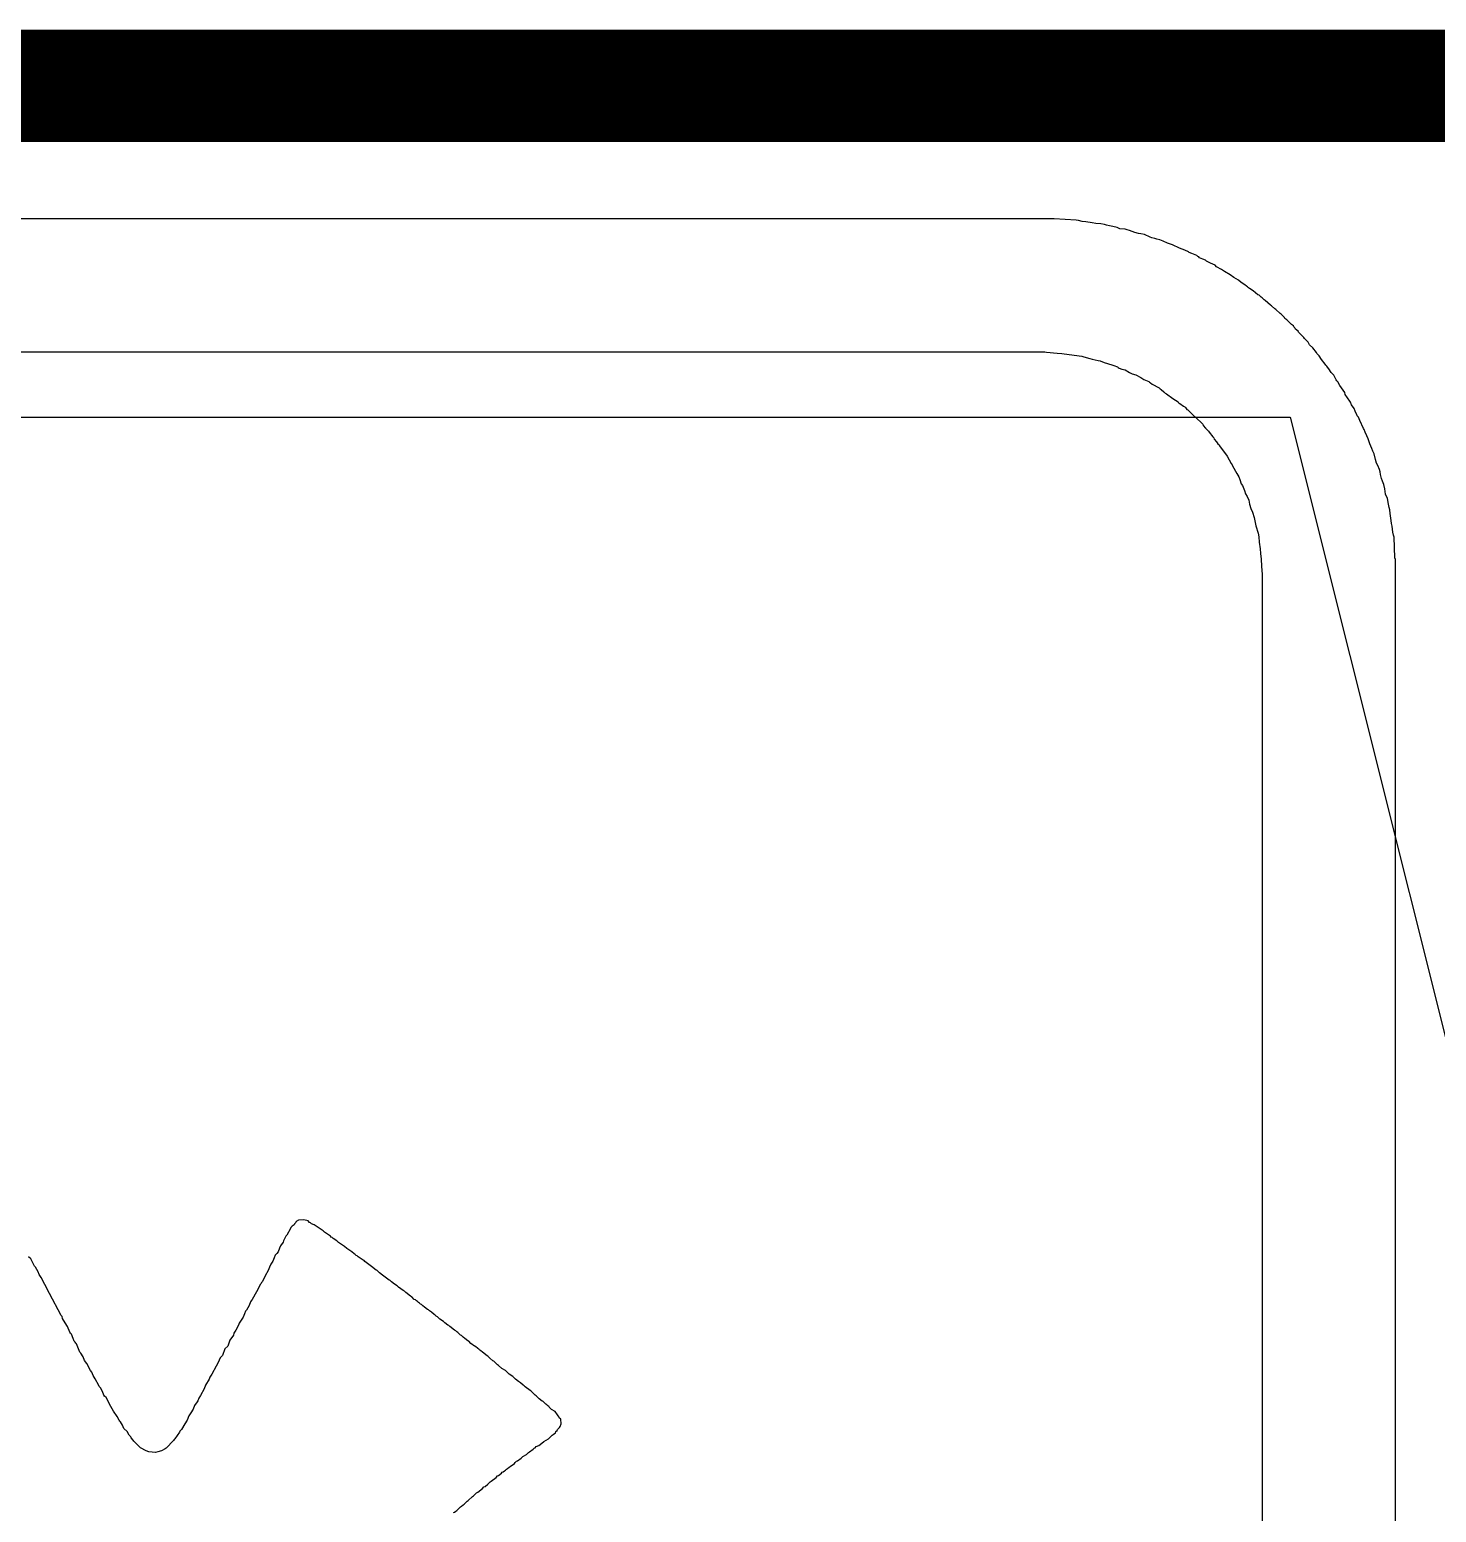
# Model space of a CAD drawing. Header units: inches. Extents: x 0 to 355, y -10 to 78.
# Drawn here: x 79.405 to 82.585, y 36.082 to 39.433 of the extents above; entities that cross this region are included whole.
import ezdxf

# ---------------------------------------------------------------- set-up
doc = ezdxf.new("R2010")
doc.units = ezdxf.units.IN
for name, color, linetype in [('Board Outline', 216, 'Continuous'), ('Bottom Layer', 5, 'Continuous'), ('Bottom Overlay', 54, 'Continuous'), ('Top Layer', 1, 'Continuous')]:
    doc.layers.add(name, color=color, linetype=linetype)

msp = doc.modelspace()

# ---------------------------------------------------------------- linework, layer by layer
at = {"layer": 'Board Outline'}
msp.add_lwpolyline([(68.58, 39.306, 0.254, 0.254, 0), (82.804, 39.306, 0.254, 0.254, 0)], format="xyseb", dxfattribs=at)
at = {"layer": 'Bottom Layer'}
for p, q in [((69.1814, 38.5575), (82.2544, 38.5575)), ((82.2544, 38.5575), (83.8419, 32.2075))]:
    msp.add_line(p, q, dxfattribs=at)
at = {"layer": 'Bottom Overlay'}
for p, q in [((81.7203, 39.0052), (77.0507, 39.0057)), ((81.7701, 39.0028), (81.7203, 39.0052)), ((81.776, 39.0016), (81.7701, 39.0028)), ((81.7837, 38.9998), (81.776, 39.0016)), ((81.792, 38.9986), (81.7837, 38.9998)), ((81.8062, 38.9963), (81.792, 38.9986)), ((81.8145, 38.9951), (81.8062, 38.9963)), ((81.8263, 38.9939), (81.8145, 38.9951)), ((81.8346, 38.9927), (81.8263, 38.9939)), ((81.8393, 38.9915), (81.8346, 38.9927)), ((81.8458, 38.9898), (81.8393, 38.9915)), ((81.8535, 38.988), (81.8458, 38.9898)), ((81.863, 38.9856), (81.8535, 38.988)), ((81.8689, 38.9832), (81.863, 38.9856)), ((81.8808, 38.9821), (81.8689, 38.9832)), ((81.8855, 38.9809), (81.8808, 38.9821)), ((81.8908, 38.9791), (81.8855, 38.9809)), ((81.9027, 38.9744), (81.8908, 38.9791)), ((81.9115, 38.9726), (81.9027, 38.9744)), ((81.9163, 38.9714), (81.9115, 38.9726)), ((81.9246, 38.9702), (81.9163, 38.9714)), ((81.9376, 38.9643), (81.9246, 38.9702)), ((81.9417, 38.9625), (81.9376, 38.9643)), ((81.9482, 38.9608), (81.9417, 38.9625)), ((81.953, 38.9596), (81.9482, 38.9608)), ((81.9595, 38.9578), (81.953, 38.9596)), ((81.9672, 38.9548), (81.9595, 38.9578)), ((81.9772, 38.9507), (81.9672, 38.9548)), ((81.9885, 38.9465), (81.9772, 38.9507)), ((82.0039, 38.9394), (81.9885, 38.9465)), ((82.0157, 38.9347), (82.0039, 38.9394)), ((82.024, 38.9312), (82.0157, 38.9347)), ((82.0258, 38.9294), (82.024, 38.9312)), ((82.0317, 38.927), (82.0258, 38.9294)), ((82.0429, 38.9229), (82.0317, 38.927)), ((82.0453, 38.9205), (82.0429, 38.9229)), ((82.0477, 38.9193), (82.0453, 38.9205)), ((82.0494, 38.9175), (82.0477, 38.9193)), ((82.0571, 38.9146), (82.0494, 38.9175)), ((82.0631, 38.9122), (82.0571, 38.9146)), ((82.0654, 38.9099), (82.0631, 38.9122)), ((82.0737, 38.9051), (82.0654, 38.9099)), ((82.0844, 38.9004), (82.0737, 38.9051)), ((82.0879, 38.8968), (82.0844, 38.9004)), ((82.0986, 38.8909), (82.0879, 38.8968)), ((82.1057, 38.8862), (82.0986, 38.8909)), ((82.1187, 38.8791), (82.1057, 38.8862)), ((82.127, 38.8732), (82.1187, 38.8791)), ((82.1376, 38.8672), (82.127, 38.8732)), ((82.1436, 38.8613), (82.1376, 38.8672)), ((82.1518, 38.8566), (82.1436, 38.8613)), ((82.1554, 38.853), (82.1518, 38.8566)), ((82.1578, 38.8518), (82.1554, 38.853)), ((82.1601, 38.8495), (82.1578, 38.8518)), ((82.1625, 38.8483), (82.1601, 38.8495)), ((82.1708, 38.8424), (82.1625, 38.8483)), ((82.1814, 38.8341), (82.1708, 38.8424)), ((82.1838, 38.8329), (82.1814, 38.8341)), ((82.1886, 38.8282), (82.1838, 38.8329)), ((82.1909, 38.827), (82.1886, 38.8282)), ((82.1957, 38.8222), (82.1909, 38.827)), ((82.198, 38.8211), (82.1957, 38.8222)), ((82.2033, 38.8157), (82.198, 38.8211)), ((82.2099, 38.8104), (82.2033, 38.8157)), ((82.2122, 38.8092), (82.2099, 38.8104)), ((82.2193, 38.8021), (82.2122, 38.8092)), ((82.2217, 38.8009), (82.2193, 38.8021)), ((82.2312, 38.7915), (82.2217, 38.8009)), ((82.2335, 38.7903), (82.2312, 38.7915)), ((82.2412, 38.7826), (82.2335, 38.7903)), ((82.2424, 38.7802), (82.2412, 38.7826)), ((82.2442, 38.7784), (82.2424, 38.7802)), ((82.2466, 38.7773), (82.2442, 38.7784)), ((82.2572, 38.7666), (82.2466, 38.7773)), ((82.2596, 38.7654), (82.2572, 38.7666)), ((82.2614, 38.7636), (82.2596, 38.7654)), ((82.2625, 38.7613), (82.2614, 38.7636)), ((82.2649, 38.7589), (82.2625, 38.7613)), ((82.2661, 38.7565), (82.2649, 38.7589)), ((82.272, 38.7518), (82.2661, 38.7565)), ((82.2732, 38.7494), (82.272, 38.7518)), ((82.285, 38.7376), (82.2732, 38.7494)), ((82.2862, 38.7352), (82.285, 38.7376)), ((82.2945, 38.727), (82.2862, 38.7352)), ((77.0903, 38.7045), (81.6996, 38.705)), ((81.6996, 38.705), (81.7032, 38.7039)), ((81.7032, 38.7039), (81.7274, 38.7021)), ((81.7274, 38.7021), (81.7381, 38.7009)), ((82.2981, 38.721), (82.2945, 38.727)), ((82.3052, 38.7139), (82.2981, 38.721)), ((82.3134, 38.7033), (82.3052, 38.7139)), ((82.3146, 38.7009), (82.3134, 38.7033)), ((81.7381, 38.7009), (81.7772, 38.6962)), ((81.7772, 38.6962), (81.7831, 38.695)), ((81.7831, 38.695), (81.7878, 38.6938)), ((81.7878, 38.6938), (81.8014, 38.6897)), ((81.8014, 38.6897), (81.8062, 38.6885)), ((81.8062, 38.6885), (81.8198, 38.6855)), ((81.8198, 38.6855), (81.8245, 38.6843)), ((81.8245, 38.6843), (81.834, 38.6808)), ((81.834, 38.6808), (81.8512, 38.6754)), ((81.8512, 38.6754), (81.8559, 38.6743)), ((81.8559, 38.6743), (81.8636, 38.6713)), ((81.8636, 38.6713), (81.8654, 38.6695)), ((81.8654, 38.6695), (81.8677, 38.6683)), ((81.8677, 38.6683), (81.8736, 38.666)), ((82.3194, 38.6962), (82.3146, 38.7009)), ((82.3253, 38.6879), (82.3194, 38.6962)), ((82.3336, 38.6772), (82.3253, 38.6879)), ((82.3348, 38.6749), (82.3336, 38.6772)), ((82.3371, 38.6725), (82.3348, 38.6749)), ((82.3383, 38.6701), (82.3371, 38.6725)), ((82.3419, 38.6666), (82.3383, 38.6701)), ((81.8736, 38.666), (81.8813, 38.6642)), ((81.8813, 38.6642), (81.8908, 38.6583)), ((81.8908, 38.6583), (81.8973, 38.6553)), ((81.8973, 38.6553), (81.9056, 38.653)), ((81.9056, 38.653), (81.9163, 38.647)), ((81.9163, 38.647), (81.9234, 38.6423)), ((81.9234, 38.6423), (81.9346, 38.6382)), ((81.9346, 38.6382), (81.9364, 38.6364)), ((81.9364, 38.6364), (81.9388, 38.6352)), ((81.9388, 38.6352), (81.9423, 38.6316)), ((82.3466, 38.6583), (82.3419, 38.6666)), ((82.3525, 38.6524), (82.3466, 38.6583)), ((82.3584, 38.6417), (82.3525, 38.6524)), ((82.3596, 38.6393), (82.3584, 38.6417)), ((82.362, 38.637), (82.3596, 38.6393)), ((82.3667, 38.6287), (82.362, 38.637)), ((81.9423, 38.6316), (81.9577, 38.6234)), ((81.9577, 38.6234), (81.9601, 38.621)), ((81.9601, 38.621), (81.9624, 38.6198)), ((81.9624, 38.6198), (81.9689, 38.6145)), ((81.9689, 38.6145), (81.9719, 38.6115)), ((81.9719, 38.6115), (81.9743, 38.6103)), ((81.9743, 38.6103), (81.9891, 38.5991)), ((82.3774, 38.6133), (82.3667, 38.6287)), ((82.3786, 38.6086), (82.3774, 38.6133)), ((82.3892, 38.5932), (82.3786, 38.6086)), ((81.9891, 38.5991), (82.0009, 38.592)), ((82.0009, 38.592), (82.0027, 38.589)), ((82.0027, 38.589), (82.0051, 38.5878)), ((82.0051, 38.5878), (82.0133, 38.5819)), ((82.0133, 38.5819), (82.0157, 38.5807)), ((82.0157, 38.5807), (82.0175, 38.579)), ((82.0175, 38.579), (82.0187, 38.5766)), ((82.0187, 38.5766), (82.0204, 38.5748)), ((82.0204, 38.5748), (82.0228, 38.5736)), ((82.0228, 38.5736), (82.037, 38.5594)), ((82.3904, 38.5908), (82.3892, 38.5932)), ((82.3928, 38.5849), (82.3904, 38.5908)), ((82.3987, 38.5766), (82.3928, 38.5849)), ((82.4011, 38.5707), (82.3987, 38.5766)), ((82.4046, 38.5624), (82.4011, 38.5707)), ((82.037, 38.5594), (82.0394, 38.5582)), ((82.0394, 38.5582), (82.0566, 38.5411)), ((82.0566, 38.5411), (82.0577, 38.5387)), ((82.0577, 38.5387), (82.0631, 38.5322)), ((82.4058, 38.56), (82.4046, 38.5624)), ((82.4087, 38.5571), (82.4058, 38.56)), ((82.4117, 38.5494), (82.4087, 38.5571)), ((82.42, 38.5316), (82.4117, 38.5494)), ((82.0631, 38.5322), (82.0696, 38.5257)), ((82.0696, 38.5257), (82.0708, 38.5233)), ((82.0708, 38.5233), (82.079, 38.5127)), ((82.079, 38.5127), (82.0814, 38.5103)), ((82.0814, 38.5103), (82.0826, 38.5079)), ((82.0826, 38.5079), (82.0879, 38.5014)), ((82.0879, 38.5014), (82.0909, 38.4973)), ((82.4212, 38.5292), (82.42, 38.5316)), ((82.4235, 38.5233), (82.4212, 38.5292)), ((82.4271, 38.515), (82.4235, 38.5233)), ((82.4301, 38.5085), (82.4271, 38.515)), ((82.4342, 38.4973), (82.4301, 38.5085)), ((82.0909, 38.4973), (82.0933, 38.4949)), ((82.0933, 38.4949), (82.0944, 38.4925)), ((82.0944, 38.4925), (82.1116, 38.4695)), ((82.1116, 38.4695), (82.1205, 38.4523)), ((82.4389, 38.4866), (82.4342, 38.4973)), ((82.4413, 38.4807), (82.4389, 38.4866)), ((82.4443, 38.4742), (82.4413, 38.4807)), ((82.4472, 38.4618), (82.4443, 38.4742)), ((82.1205, 38.4523), (82.1228, 38.4499)), ((82.1228, 38.4499), (82.124, 38.4476)), ((82.124, 38.4476), (82.1335, 38.4298)), ((82.4496, 38.4535), (82.4472, 38.4618)), ((82.4526, 38.4482), (82.4496, 38.4535)), ((82.4561, 38.4387), (82.4526, 38.4482)), ((82.4573, 38.4339), (82.4561, 38.4387)), ((82.4585, 38.428), (82.4573, 38.4339)), ((82.1335, 38.4298), (82.1382, 38.4227)), ((82.1382, 38.4227), (82.14, 38.4162)), ((82.14, 38.4162), (82.1436, 38.4067)), ((82.1436, 38.4067), (82.1465, 38.4026)), ((82.1465, 38.4026), (82.1513, 38.3919)), ((82.4608, 38.4186), (82.4585, 38.428)), ((82.4632, 38.4126), (82.4608, 38.4186)), ((82.4662, 38.4049), (82.4632, 38.4126)), ((82.4685, 38.3955), (82.4662, 38.4049)), ((82.1513, 38.3919), (82.153, 38.3842)), ((82.153, 38.3842), (82.1572, 38.3777)), ((82.1572, 38.3777), (82.1607, 38.3694)), ((82.1607, 38.3694), (82.1625, 38.3606)), ((82.4697, 38.3836), (82.4685, 38.3955)), ((82.4739, 38.3736), (82.4697, 38.3836)), ((82.4762, 38.3606), (82.4739, 38.3736)), ((82.1625, 38.3606), (82.1655, 38.3505)), ((82.1655, 38.3505), (82.169, 38.3422)), ((82.169, 38.3422), (82.1726, 38.3304)), ((82.478, 38.3529), (82.4762, 38.3606)), ((82.4792, 38.3481), (82.478, 38.3529)), ((82.4804, 38.3398), (82.4792, 38.3481)), ((82.4821, 38.3238), (82.4804, 38.3398)), ((82.1726, 38.3304), (82.1767, 38.312)), ((82.1767, 38.312), (82.182, 38.2948)), ((82.4833, 38.3168), (82.4821, 38.3238)), ((82.4845, 38.3108), (82.4833, 38.3168)), ((82.4863, 38.2972), (82.4845, 38.3108)), ((82.182, 38.2948), (82.1832, 38.2866)), ((82.1832, 38.2866), (82.1844, 38.2747)), ((82.1844, 38.2747), (82.1862, 38.2599)), ((82.4881, 38.2907), (82.4863, 38.2972)), ((82.4892, 38.286), (82.4881, 38.2907)), ((82.491, 38.2392), (82.4892, 38.286)), ((82.1862, 38.2599), (82.1874, 38.2493)), ((82.1874, 38.2493), (82.1886, 38.2362)), ((82.1886, 38.2362), (82.1897, 38.2209)), ((82.4922, 38.2357), (82.491, 38.2392)), ((82.4916, 33.566), (82.4922, 38.2357)), ((82.1897, 38.2209), (82.1909, 38.2019)), ((82.1909, 38.2019), (82.1915, 33.6033)), ((79.9955, 36.7263), (79.9943, 36.7239)), ((79.9984, 36.7292), (79.9955, 36.7263)), ((80.0008, 36.7304), (79.9984, 36.7292)), ((80.0026, 36.7322), (80.0008, 36.7304)), ((80.0038, 36.7345), (80.0026, 36.7322)), ((80.0061, 36.7369), (80.0038, 36.7345)), ((80.0073, 36.7393), (80.0061, 36.7369)), ((80.0126, 36.7422), (80.0073, 36.7393)), ((80.0245, 36.7434), (80.0126, 36.7422)), ((80.034, 36.741), (80.0245, 36.7434)), ((80.0375, 36.7375), (80.034, 36.741)), ((80.0399, 36.7363), (80.0375, 36.7375)), ((80.0417, 36.7345), (80.0399, 36.7363)), ((80.0476, 36.7322), (80.0417, 36.7345)), ((80.0547, 36.7274), (80.0476, 36.7322)), ((80.0659, 36.7197), (80.0547, 36.7274)), ((79.9777, 36.6931), (79.9718, 36.6848)), ((79.9789, 36.6955), (79.9777, 36.6931)), ((79.9836, 36.7061), (79.9789, 36.6955)), ((79.986, 36.7085), (79.9836, 36.7061)), ((79.9943, 36.7239), (79.986, 36.7085)), ((80.0683, 36.7186), (80.0659, 36.7197)), ((80.0712, 36.7156), (80.0683, 36.7186)), ((80.0825, 36.7079), (80.0712, 36.7156)), ((80.0849, 36.7067), (80.0825, 36.7079)), ((80.086, 36.7043), (80.0849, 36.7067)), ((80.0884, 36.7032), (80.086, 36.7043)), ((80.0908, 36.7008), (80.0884, 36.7032)), ((80.0991, 36.6961), (80.0908, 36.7008)), ((80.1032, 36.6919), (80.0991, 36.6961)), ((80.1145, 36.6842), (80.1032, 36.6919)), ((79.4071, 36.6552), (79.4024, 36.66)), ((79.9576, 36.6576), (79.9546, 36.6499)), ((79.96, 36.6635), (79.9576, 36.6576)), ((79.9635, 36.6671), (79.96, 36.6635)), ((79.9665, 36.6712), (79.9635, 36.6671)), ((79.9694, 36.6789), (79.9665, 36.6712)), ((79.9718, 36.6848), (79.9694, 36.6789)), ((80.1168, 36.683), (80.1145, 36.6842)), ((80.1216, 36.6783), (80.1168, 36.683)), ((80.1239, 36.6771), (80.1216, 36.6783)), ((80.131, 36.6724), (80.1239, 36.6771)), ((80.1334, 36.6712), (80.131, 36.6724)), ((80.1381, 36.6665), (80.1334, 36.6712)), ((80.1405, 36.6653), (80.1381, 36.6665)), ((80.1429, 36.6629), (80.1405, 36.6653)), ((80.1452, 36.6617), (80.1429, 36.6629)), ((80.147, 36.66), (80.1452, 36.6617)), ((80.1583, 36.6523), (80.147, 36.66)), ((79.413, 36.6446), (79.4071, 36.6552)), ((79.4154, 36.6386), (79.413, 36.6446)), ((79.4178, 36.6363), (79.4154, 36.6386)), ((79.4237, 36.6256), (79.4178, 36.6363)), ((79.4261, 36.6197), (79.4237, 36.6256)), ((79.944, 36.6286), (79.9369, 36.6167)), ((79.9469, 36.6363), (79.944, 36.6286)), ((79.9499, 36.6428), (79.9469, 36.6363)), ((79.9546, 36.6499), (79.9499, 36.6428)), ((80.1606, 36.6511), (80.1583, 36.6523)), ((80.1624, 36.6493), (80.1606, 36.6511)), ((80.1772, 36.6381), (80.1624, 36.6493)), ((80.1879, 36.6298), (80.1772, 36.6381)), ((80.1902, 36.6286), (80.1879, 36.6298)), ((80.1956, 36.6233), (80.1902, 36.6286)), ((79.4308, 36.6126), (79.4261, 36.6197)), ((79.4391, 36.5972), (79.4308, 36.6126)), ((79.4497, 36.5771), (79.4391, 36.5972)), ((79.9256, 36.5972), (79.9221, 36.5889)), ((79.928, 36.5996), (79.9256, 36.5972)), ((79.9292, 36.602), (79.928, 36.5996)), ((79.931, 36.6037), (79.9292, 36.602)), ((79.9369, 36.6167), (79.931, 36.6037)), ((80.2027, 36.6185), (80.1956, 36.6233)), ((80.2175, 36.6073), (80.2027, 36.6185)), ((80.2198, 36.6061), (80.2175, 36.6073)), ((80.2228, 36.6031), (80.2198, 36.6061)), ((80.2293, 36.5978), (80.2228, 36.6031)), ((80.2352, 36.5943), (80.2293, 36.5978)), ((80.2382, 36.5913), (80.2352, 36.5943)), ((80.2494, 36.5836), (80.2382, 36.5913)), ((79.4758, 36.5274), (79.4497, 36.5771)), ((79.9043, 36.5581), (79.9008, 36.5499)), ((79.9055, 36.5605), (79.9043, 36.5581)), ((79.9079, 36.5629), (79.9055, 36.5605)), ((79.9173, 36.5806), (79.9079, 36.5629)), ((79.9221, 36.5889), (79.9173, 36.5806)), ((80.2518, 36.5824), (80.2494, 36.5836)), ((80.2553, 36.5789), (80.2518, 36.5824)), ((80.266, 36.5706), (80.2553, 36.5789)), ((80.2684, 36.5694), (80.266, 36.5706)), ((80.2743, 36.5635), (80.2684, 36.5694)), ((80.2766, 36.5623), (80.2743, 36.5635)), ((80.279, 36.5599), (80.2766, 36.5623)), ((80.2814, 36.5587), (80.279, 36.5599)), ((80.2837, 36.5564), (80.2814, 36.5587)), ((79.4781, 36.525), (79.4758, 36.5274)), ((79.4793, 36.5203), (79.4781, 36.525)), ((79.8901, 36.5309), (79.8872, 36.5232)), ((79.8925, 36.5368), (79.8901, 36.5309)), ((79.8949, 36.5392), (79.8925, 36.5368)), ((79.9008, 36.5499), (79.8949, 36.5392)), ((80.2861, 36.5552), (80.2837, 36.5564)), ((80.2885, 36.5528), (80.2861, 36.5552)), ((80.2908, 36.5516), (80.2885, 36.5528)), ((80.2932, 36.5493), (80.2908, 36.5516)), ((80.2974, 36.5463), (80.2932, 36.5493)), ((80.3039, 36.541), (80.2974, 36.5463)), ((80.3062, 36.5398), (80.3039, 36.541)), ((80.3086, 36.5374), (80.3062, 36.5398)), ((80.311, 36.5362), (80.3086, 36.5374)), ((80.3128, 36.5345), (80.311, 36.5362)), ((80.3193, 36.5291), (80.3128, 36.5345)), ((80.3216, 36.528), (80.3193, 36.5291)), ((80.324, 36.5256), (80.3216, 36.528)), ((80.3264, 36.5244), (80.324, 36.5256)), ((80.3323, 36.5185), (80.3264, 36.5244)), ((79.4852, 36.5108), (79.4793, 36.5203)), ((79.49, 36.5025), (79.4852, 36.5108)), ((79.4959, 36.4895), (79.49, 36.5025)), ((79.8712, 36.4942), (79.8664, 36.4871)), ((79.8771, 36.5049), (79.8712, 36.4942)), ((79.8783, 36.5096), (79.8771, 36.5049)), ((79.883, 36.5167), (79.8783, 36.5096)), ((79.8872, 36.5232), (79.883, 36.5167)), ((80.3406, 36.5138), (80.3323, 36.5185)), ((80.3435, 36.5108), (80.3406, 36.5138)), ((80.35, 36.5055), (80.3435, 36.5108)), ((80.3524, 36.5043), (80.35, 36.5055)), ((80.3548, 36.5019), (80.3524, 36.5043)), ((80.3654, 36.4936), (80.3548, 36.5019)), ((80.3678, 36.4924), (80.3654, 36.4936)), ((80.3702, 36.4901), (80.3678, 36.4924)), ((80.3725, 36.4889), (80.3702, 36.4901)), ((79.4971, 36.4871), (79.4959, 36.4895)), ((79.4994, 36.4848), (79.4971, 36.4871)), ((79.503, 36.4753), (79.4994, 36.4848)), ((79.5054, 36.4694), (79.503, 36.4753)), ((79.5077, 36.467), (79.5054, 36.4694)), ((79.5089, 36.4646), (79.5077, 36.467)), ((79.5107, 36.4628), (79.5089, 36.4646)), ((79.5137, 36.4552), (79.5107, 36.4628)), ((79.8528, 36.4581), (79.8463, 36.4516)), ((79.8576, 36.4711), (79.8528, 36.4581)), ((79.8653, 36.4824), (79.8576, 36.4711)), ((79.8664, 36.4871), (79.8653, 36.4824)), ((80.3785, 36.483), (80.3725, 36.4889)), ((80.3808, 36.4818), (80.3785, 36.483)), ((80.3844, 36.4782), (80.3808, 36.4818)), ((80.3885, 36.4753), (80.3844, 36.4782)), ((80.395, 36.4699), (80.3885, 36.4753)), ((80.3974, 36.4688), (80.395, 36.4699)), ((80.4021, 36.464), (80.3974, 36.4688)), ((80.4104, 36.4581), (80.4021, 36.464)), ((80.4128, 36.4569), (80.4104, 36.4581)), ((80.4175, 36.4522), (80.4128, 36.4569)), ((79.5184, 36.4445), (79.5137, 36.4552)), ((79.5208, 36.4421), (79.5184, 36.4445)), ((79.5255, 36.4338), (79.5208, 36.4421)), ((79.529, 36.4256), (79.5255, 36.4338)), ((79.5338, 36.4185), (79.529, 36.4256)), ((79.8357, 36.4315), (79.8309, 36.4208)), ((79.841, 36.4368), (79.8357, 36.4315)), ((79.8463, 36.4516), (79.841, 36.4368)), ((80.4199, 36.451), (80.4175, 36.4522)), ((80.4223, 36.4486), (80.4199, 36.451)), ((80.4246, 36.4475), (80.4223, 36.4486)), ((80.4282, 36.4439), (80.4246, 36.4475)), ((80.4388, 36.4356), (80.4282, 36.4439)), ((80.4412, 36.4344), (80.4388, 36.4356)), ((80.4453, 36.4303), (80.4412, 36.4344)), ((80.4519, 36.425), (80.4453, 36.4303)), ((80.4542, 36.4238), (80.4519, 36.425)), ((80.4625, 36.4155), (80.4542, 36.4238)), ((79.5421, 36.4031), (79.5338, 36.4185)), ((79.545, 36.3989), (79.5421, 36.4031)), ((79.548, 36.3912), (79.545, 36.3989)), ((79.5527, 36.3841), (79.548, 36.3912)), ((79.8167, 36.3948), (79.812, 36.3877)), ((79.8262, 36.4125), (79.8167, 36.3948)), ((79.8309, 36.4208), (79.8262, 36.4125)), ((80.4649, 36.4143), (80.4625, 36.4155)), ((80.472, 36.4072), (80.4649, 36.4143)), ((80.4803, 36.4025), (80.472, 36.4072)), ((80.4886, 36.3942), (80.4803, 36.4025)), ((80.4968, 36.3894), (80.4886, 36.3942)), ((80.5033, 36.3829), (80.4968, 36.3894)), ((79.561, 36.3687), (79.5527, 36.3841)), ((79.5622, 36.3664), (79.561, 36.3687)), ((79.5646, 36.364), (79.5622, 36.3664)), ((79.5693, 36.3557), (79.5646, 36.364)), ((79.799, 36.3616), (79.7907, 36.3462)), ((79.8025, 36.3699), (79.799, 36.3616)), ((79.8108, 36.3829), (79.8025, 36.3699)), ((79.812, 36.3877), (79.8108, 36.3829)), ((80.5099, 36.3776), (80.5033, 36.3829)), ((80.5122, 36.3764), (80.5099, 36.3776)), ((80.514, 36.3747), (80.5122, 36.3764)), ((80.5205, 36.3693), (80.514, 36.3747)), ((80.5229, 36.3681), (80.5205, 36.3693)), ((80.5252, 36.3658), (80.5229, 36.3681)), ((80.5359, 36.3575), (80.5252, 36.3658)), ((80.5383, 36.3563), (80.5359, 36.3575)), ((80.5477, 36.3468), (80.5383, 36.3563)), ((79.5728, 36.3474), (79.5693, 36.3557)), ((79.574, 36.3451), (79.5728, 36.3474)), ((79.5776, 36.3415), (79.574, 36.3451)), ((79.5882, 36.3214), (79.5776, 36.3415)), ((79.7777, 36.3237), (79.7741, 36.3155)), ((79.7836, 36.332), (79.7777, 36.3237)), ((79.7848, 36.3344), (79.7836, 36.332)), ((79.7871, 36.3403), (79.7848, 36.3344)), ((79.7907, 36.3462), (79.7871, 36.3403)), ((80.5501, 36.3456), (80.5477, 36.3468)), ((80.5566, 36.3391), (80.5501, 36.3456)), ((80.5631, 36.3338), (80.5566, 36.3391)), ((80.5655, 36.3326), (80.5631, 36.3338)), ((80.5714, 36.3267), (80.5655, 36.3326)), ((80.5738, 36.3255), (80.5714, 36.3267)), ((80.5762, 36.3232), (80.5738, 36.3255)), ((80.5785, 36.322), (80.5762, 36.3232)), ((79.5942, 36.3107), (79.5882, 36.3214)), ((79.6024, 36.2989), (79.5942, 36.3107)), ((79.6072, 36.2906), (79.6024, 36.2989)), ((79.6084, 36.2882), (79.6072, 36.2906)), ((79.7611, 36.2906), (79.7552, 36.2823)), ((79.7646, 36.3001), (79.7611, 36.2906)), ((79.7694, 36.3072), (79.7646, 36.3001)), ((79.7741, 36.3155), (79.7694, 36.3072)), ((80.5791, 36.3202), (80.5785, 36.322)), ((80.5844, 36.3149), (80.5791, 36.3202)), ((80.5927, 36.3101), (80.5844, 36.3149)), ((80.5981, 36.3024), (80.5927, 36.3101)), ((80.5992, 36.3001), (80.5981, 36.3024)), ((80.6016, 36.2977), (80.5992, 36.3001)), ((80.6028, 36.2953), (80.6016, 36.2977)), ((80.6052, 36.293), (80.6028, 36.2953)), ((80.6063, 36.2823), (80.6052, 36.293)), ((79.6101, 36.2865), (79.6084, 36.2882)), ((79.6149, 36.2794), (79.6101, 36.2865)), ((79.6178, 36.2717), (79.6149, 36.2794)), ((79.6249, 36.2646), (79.6178, 36.2717)), ((79.6297, 36.2563), (79.6249, 36.2646)), ((79.6332, 36.2527), (79.6297, 36.2563)), ((79.7433, 36.2634), (79.7333, 36.2486)), ((79.7445, 36.2657), (79.7433, 36.2634)), ((79.7481, 36.2693), (79.7445, 36.2657)), ((79.7552, 36.2823), (79.7481, 36.2693)), ((80.5773, 36.2486), (80.5856, 36.2569)), ((80.5856, 36.2569), (80.588, 36.258)), ((80.588, 36.258), (80.5933, 36.2622)), ((80.5933, 36.2622), (80.5945, 36.2646)), ((80.5945, 36.2646), (80.5969, 36.2669)), ((80.5969, 36.2669), (80.5981, 36.2693)), ((80.5981, 36.2693), (80.6028, 36.274)), ((80.6028, 36.274), (80.604, 36.2764)), ((80.604, 36.2764), (80.6063, 36.2823)), ((79.6344, 36.2503), (79.6332, 36.2527)), ((79.6391, 36.2456), (79.6344, 36.2503)), ((79.6403, 36.2432), (79.6391, 36.2456)), ((79.6551, 36.2284), (79.6403, 36.2432)), ((79.6681, 36.2213), (79.6551, 36.2284)), ((79.7108, 36.2261), (79.7025, 36.2213)), ((79.7131, 36.2273), (79.7108, 36.2261)), ((79.7303, 36.2444), (79.7131, 36.2273)), ((79.7315, 36.2468), (79.7303, 36.2444)), ((79.7333, 36.2486), (79.7315, 36.2468)), ((80.5347, 36.219), (80.543, 36.2249)), ((80.543, 36.2249), (80.5454, 36.2273)), ((80.5454, 36.2273), (80.5477, 36.2284)), ((80.5477, 36.2284), (80.5501, 36.2308)), ((80.5501, 36.2308), (80.556, 36.2332)), ((80.556, 36.2332), (80.5625, 36.2385)), ((80.5625, 36.2385), (80.5667, 36.2427)), ((80.5667, 36.2427), (80.5773, 36.2486)), ((79.6741, 36.219), (79.6681, 36.2213)), ((79.6895, 36.2178), (79.6741, 36.219)), ((79.6942, 36.219), (79.6895, 36.2178)), ((79.7025, 36.2213), (79.6942, 36.219)), ((80.4909, 36.1858), (80.501, 36.1923)), ((80.501, 36.1923), (80.5022, 36.1947)), ((80.5022, 36.1947), (80.5051, 36.1977)), ((80.5051, 36.1977), (80.5075, 36.1988)), ((80.5075, 36.1988), (80.5158, 36.2048)), ((80.5158, 36.2048), (80.5193, 36.2083)), ((80.5193, 36.2083), (80.5276, 36.2131)), ((80.5276, 36.2131), (80.5324, 36.2178)), ((80.5324, 36.2178), (80.5347, 36.219)), ((80.4483, 36.1527), (80.459, 36.161)), ((80.459, 36.161), (80.4625, 36.1645)), ((80.4625, 36.1645), (80.4649, 36.1657)), ((80.4649, 36.1657), (80.4714, 36.171)), ((80.4714, 36.171), (80.4732, 36.1728)), ((80.4732, 36.1728), (80.4755, 36.174)), ((80.4755, 36.174), (80.4779, 36.1764)), ((80.4779, 36.1764), (80.4803, 36.1775)), ((80.4803, 36.1775), (80.4826, 36.1799)), ((80.4826, 36.1799), (80.485, 36.1811)), ((80.485, 36.1811), (80.4886, 36.1846)), ((80.4886, 36.1846), (80.4909, 36.1858)), ((80.408, 36.1195), (80.4152, 36.1266)), ((80.4152, 36.1266), (80.4175, 36.1278)), ((80.4175, 36.1278), (80.4282, 36.1361)), ((80.4282, 36.1361), (80.4317, 36.1397)), ((80.4317, 36.1397), (80.4341, 36.1408)), ((80.4341, 36.1408), (80.4406, 36.1462)), ((80.4406, 36.1462), (80.4459, 36.1515)), ((80.4459, 36.1515), (80.4483, 36.1527)), ((80.3702, 36.0864), (80.3785, 36.0947)), ((80.3785, 36.0947), (80.3808, 36.0959)), ((80.3808, 36.0959), (80.3844, 36.0994)), ((80.3844, 36.0994), (80.3867, 36.1006)), ((80.3867, 36.1006), (80.3938, 36.1077)), ((80.3938, 36.1077), (80.3962, 36.1089)), ((80.3962, 36.1089), (80.4057, 36.1183)), ((80.4057, 36.1183), (80.408, 36.1195)), ((80.3631, 36.0816), (80.3654, 36.0828)), ((80.3654, 36.0828), (80.3678, 36.0852)), ((80.3678, 36.0852), (80.3702, 36.0864))]:
    msp.add_line(p, q, dxfattribs=at)
at = {"layer": 'Top Layer'}
for p, q in [((69.1814, 38.5575), (82.2544, 38.5575)), ((82.2544, 38.5575), (83.8419, 32.2075))]:
    msp.add_line(p, q, dxfattribs=at)

doc.saveas('drawing.dxf')
